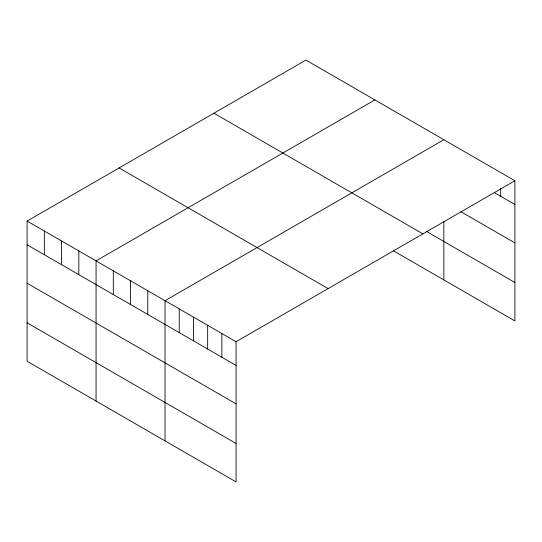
<?xml version="1.0" encoding="UTF-8"?>
<svg xmlns="http://www.w3.org/2000/svg" width="542" height="542" viewBox="0 0 542 542"><rect width="100%" height="100%" fill="white"/><g stroke="black" fill="none" stroke-linecap="round" stroke-linejoin="round"><path stroke-width="0.81" d="M514.9 180.75L236.082 341.724L236.082 481.906L27.1 361.25L27.1 221.068L305.918 60.094L514.9 180.75L514.9 320.932L393.56 250.878M374.881 99.911L96.063 260.885L96.063 401.066M443.844 139.728L165.025 300.702L165.025 440.883M494.297 192.573L514.9 204.47M460.896 211.726L514.9 242.904M426.608 231.522L514.9 282.497M213.907 113.217L422.889 233.866M119.111 167.945L328.093 288.601M27.1 221.068L236.082 341.724M27.1 244.794L236.082 365.443M27.1 283.222L236.082 403.878M27.1 322.822L236.082 443.471M500.686 188.088L500.686 196.265M443.844 221.678L443.844 279.909M221.868 333.52L221.868 357.239M207.661 325.315L207.661 349.034M193.447 317.111L193.447 340.83M179.239 308.906L179.239 332.625M147.783 290.749L147.783 314.468M130.547 280.79L130.547 304.516M113.305 270.837L113.305 294.563M78.82 250.932L78.82 274.652M61.585 240.973L61.585 264.699M44.342 231.021L44.342 254.747"/></g></svg>
